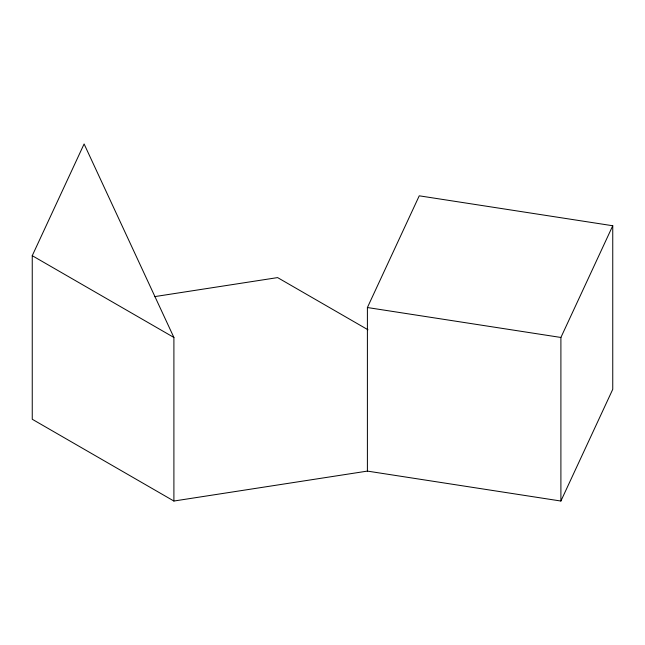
<?xml version="1.0" encoding="UTF-8"?>
<svg xmlns="http://www.w3.org/2000/svg" width="645" height="645" viewBox="0 0 645 645"><rect width="100%" height="100%" fill="white"/><g stroke="black" fill="none" stroke-linecap="round" stroke-linejoin="round"><path stroke-width="0.97" d="M173.9 501.036L32.25 419.25L32.25 255.686L84.1 143.964L173.9 337.464L173.9 501.036L367.4 471.1L560.9 501.036L612.75 389.314L612.75 225.75L419.25 195.814L367.4 307.528L367.4 471.1M560.9 501.036L560.9 337.464L612.75 225.75M154.55 296.636L277.6 277.6L367.981 329.78M367.4 307.528L560.9 337.464M32.25 255.686L173.9 337.464"/></g></svg>
